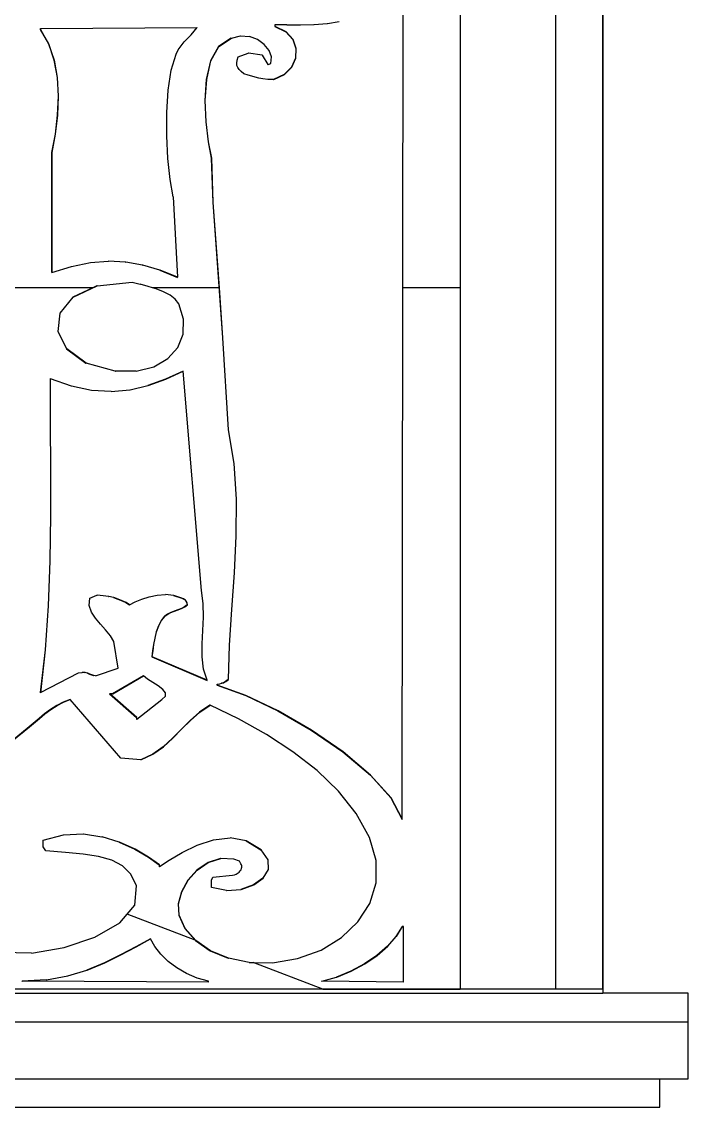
# Model space of a CAD drawing. Header units: inches. Extents: x 1397 to 20304, y -27267 to -746.
# Drawn here: x 14054.28 to 14065.98, y -23863.76 to -23844.72 of the extents above; entities that cross this region are included whole.
import ezdxf

# ---------------------------------------------------------------- set-up
doc = ezdxf.new("R2010")
doc.units = ezdxf.units.IN
doc.header["$LTSCALE"] = 17
doc.header["$MEASUREMENT"] = 0
doc.layers.add('25 BOT BAR', color=12, linetype='Continuous', lineweight=25)

# ---------------------------------------------------------------- blocks, each defined once
blk = doc.blocks.new('A$C99292ed1')
for p, q in [((144.505, 15.37), (144.518, 29.07)), ((145.51, 29.07), (145.51, 15.37)), ((145.515, 0), (145.515, 29.08)), ((147.19, 0), (147.19, 28.995)), ((148.015, 0), (148.015, 28.995)), ((142.262, 21.138), (142.262, 21.096)), ((142.266, 21.137), (142.262, 21.138)), ((142.266, 21.096), (142.266, 21.137)), ((142.468, 21.133), (142.266, 21.137)), ((142.468, 21.133), (142.473, 21.133)), ((142.473, 21.133), (142.702, 21.134)), ((142.702, 21.134), (142.707, 21.134)), ((142.707, 21.134), (142.946, 21.144)), ((142.946, 21.144), (142.95, 21.144)), ((142.95, 21.144), (143.18, 21.168)), ((143.18, 21.168), (143.185, 21.168)), ((143.185, 21.168), (143.388, 21.21)), ((138.145, 21.055), (138.145, 21.034)), ((138.15, 21.055), (138.145, 21.055)), ((138.145, 21.034), (138.289, 20.721)), ((138.145, 21.034), (138.15, 21.034)), ((138.15, 21.055), (140.898, 21.075)), ((138.15, 21.034), (138.15, 21.055)), ((138.294, 20.721), (138.15, 21.034)), ((140.79, 20.917), (140.847, 20.995)), ((140.847, 20.995), (140.898, 21.075)), ((142.262, 21.096), (142.266, 21.096)), ((142.262, 21.096), (142.453, 20.979)), ((142.458, 20.979), (142.266, 21.096)), ((142.453, 20.979), (142.458, 20.979)), ((142.453, 20.979), (142.575, 20.811)), ((142.58, 20.811), (142.458, 20.979)), ((140.614, 20.678), (140.67, 20.761)), ((140.67, 20.761), (140.73, 20.84)), ((140.73, 20.84), (140.79, 20.917)), ((141.493, 20.847), (141.274, 20.662)), ((141.279, 20.662), (141.498, 20.847)), ((141.493, 20.847), (141.498, 20.847)), ((141.498, 20.847), (141.657, 20.895)), ((141.657, 20.895), (141.815, 20.88)), ((141.957, 20.812), (141.815, 20.88)), ((142.075, 20.707), (141.957, 20.812)), ((142.575, 20.811), (142.58, 20.811)), ((142.575, 20.811), (142.63, 20.614)), ((142.635, 20.614), (142.58, 20.811)), ((138.289, 20.721), (138.294, 20.721)), ((138.289, 20.721), (138.385, 20.365)), ((138.39, 20.365), (138.294, 20.721)), ((140.526, 20.495), (140.565, 20.59)), ((140.565, 20.59), (140.614, 20.678)), ((141.274, 20.662), (141.133, 20.345)), ((141.138, 20.345), (141.279, 20.662)), ((141.274, 20.662), (141.279, 20.662)), ((142.158, 20.576), (142.075, 20.707)), ((142.199, 20.431), (142.158, 20.576)), ((142.63, 20.614), (142.622, 20.407)), ((142.627, 20.407), (142.635, 20.614)), ((142.63, 20.614), (142.635, 20.614)), ((140.442, 20.142), (140.526, 20.495)), ((141.598, 20.359), (141.617, 20.432)), ((141.617, 20.432), (141.79, 20.515)), ((141.79, 20.515), (141.794, 20.515)), ((141.795, 20.515), (141.794, 20.515)), ((142.038, 20.474), (141.795, 20.515)), ((142.038, 20.474), (142.043, 20.474)), ((142.038, 20.474), (142.138, 20.267)), ((142.142, 20.268), (142.043, 20.474)), ((142.187, 20.287), (142.199, 20.431)), ((142.622, 20.407), (142.552, 20.211)), ((142.556, 20.211), (142.627, 20.407)), ((142.622, 20.407), (142.627, 20.407)), ((138.385, 20.365), (138.39, 20.365)), ((138.385, 20.365), (138.44, 19.978)), ((138.444, 19.978), (138.39, 20.365)), ((141.133, 20.345), (141.058, 19.937)), ((141.062, 19.937), (141.138, 20.345)), ((141.133, 20.345), (141.138, 20.345)), ((141.591, 20.298), (141.598, 20.359)), ((141.595, 20.246), (141.591, 20.298)), ((141.609, 20.2), (141.595, 20.246)), ((141.635, 20.156), (141.609, 20.2)), ((142.138, 20.267), (142.142, 20.268)), ((142.142, 20.268), (142.187, 20.287)), ((142.552, 20.211), (142.422, 20.046)), ((142.427, 20.046), (142.556, 20.211)), ((142.552, 20.211), (142.556, 20.211)), ((140.389, 19.706), (140.442, 20.142)), ((141.67, 20.11), (141.635, 20.156)), ((141.716, 20.059), (141.67, 20.11)), ((141.79, 20.036), (141.716, 20.059)), ((141.855, 20.012), (141.79, 20.036)), ((141.916, 19.99), (141.855, 20.012)), ((141.979, 19.969), (141.916, 19.99)), ((142.422, 20.046), (142.237, 19.935)), ((142.242, 19.935), (142.427, 20.046)), ((142.422, 20.046), (142.427, 20.046)), ((138.44, 19.978), (138.457, 19.571)), ((138.44, 19.978), (138.444, 19.978)), ((138.462, 19.571), (138.444, 19.978)), ((141.058, 19.937), (141.034, 19.478)), ((141.039, 19.478), (141.062, 19.937)), ((141.058, 19.937), (141.062, 19.937)), ((142.05, 19.952), (141.979, 19.969)), ((142.134, 19.94), (142.05, 19.952)), ((142.237, 19.935), (142.134, 19.94)), ((142.237, 19.935), (142.242, 19.935)), ((140.364, 19.216), (140.389, 19.706)), ((138.457, 19.571), (138.444, 19.154)), ((138.449, 19.154), (138.462, 19.571)), ((138.457, 19.571), (138.462, 19.571)), ((141.034, 19.478), (141.039, 19.478)), ((141.034, 19.478), (141.049, 19.011)), ((141.054, 19.011), (141.039, 19.478)), ((138.444, 19.154), (138.404, 18.74)), ((138.409, 18.74), (138.449, 19.154)), ((138.444, 19.154), (138.449, 19.154)), ((140.362, 18.705), (140.364, 19.216)), ((141.049, 19.011), (141.091, 18.575)), ((141.049, 19.011), (141.054, 19.011)), ((141.096, 18.575), (141.054, 19.011)), ((138.404, 18.74), (138.344, 18.338)), ((138.348, 18.338), (138.409, 18.74)), ((138.404, 18.74), (138.409, 18.74)), ((140.383, 18.204), (140.362, 18.705)), ((141.091, 18.575), (141.096, 18.575)), ((141.091, 18.575), (141.146, 18.213)), ((141.15, 18.213), (141.096, 18.575)), ((138.344, 18.338), (138.348, 18.338)), ((138.344, 18.338), (138.344, 15.704)), ((138.348, 15.706), (138.348, 18.338)), ((140.421, 17.747), (140.383, 18.204)), ((141.146, 18.213), (141.17, 17.239)), ((141.146, 18.213), (141.15, 18.213)), ((141.175, 17.239), (141.15, 18.213)), ((140.476, 17.363), (140.421, 17.747)), ((140.476, 17.363), (140.55, 15.603)), ((141.17, 17.239), (141.175, 17.239)), ((141.17, 17.239), (141.28, 15.37)), ((141.349, 14.273), (141.175, 17.239)), ((147.19, 16.563), (147.19, 16.573)), ((138.348, 15.706), (138.694, 15.842)), ((138.694, 15.842), (139.023, 15.924)), ((139.023, 15.924), (139.336, 15.955)), ((139.336, 15.955), (139.339, 15.954)), ((139.341, 15.955), (139.339, 15.954)), ((139.64, 15.935), (139.341, 15.955)), ((139.64, 15.935), (139.645, 15.935)), ((139.94, 15.867), (139.645, 15.935)), ((139.94, 15.867), (139.945, 15.867)), ((140.242, 15.755), (139.945, 15.867)), ((138.344, 15.704), (138.348, 15.706)), ((140.242, 15.755), (140.246, 15.755)), ((140.242, 15.755), (140.551, 15.6)), ((140.55, 15.603), (140.246, 15.755)), ((139.143, 15.414), (139.757, 15.497)), ((139.757, 15.497), (139.895, 15.448)), ((140.037, 15.399), (139.895, 15.448)), ((140.551, 15.6), (140.55, 15.603)), ((139.065, 15.37), (137.6, 15.37)), ((139.065, 15.37), (138.717, 15.166)), ((138.722, 15.166), (139.143, 15.414)), ((139.138, 15.414), (139.065, 15.37)), ((139.143, 15.414), (139.138, 15.414)), ((140.114, 15.37), (140.037, 15.399)), ((140.177, 15.347), (140.114, 15.37)), ((141.28, 15.37), (140.114, 15.37)), ((140.307, 15.286), (140.177, 15.347)), ((140.421, 15.214), (140.307, 15.286)), ((141.28, 15.37), (141.344, 14.273)), ((144.493, 3.729), (144.505, 15.37)), ((145.51, 15.37), (144.505, 15.37)), ((145.51, 15.37), (145.51, 0)), ((138.717, 15.166), (138.49, 14.813)), ((138.495, 14.813), (138.722, 15.166)), ((138.717, 15.166), (138.722, 15.166)), ((140.513, 15.126), (140.421, 15.214)), ((140.575, 15.02), (140.513, 15.126)), ((140.658, 14.681), (140.575, 15.02)), ((138.49, 14.813), (138.454, 14.415)), ((138.459, 14.415), (138.495, 14.813)), ((138.49, 14.813), (138.495, 14.813)), ((140.649, 14.357), (140.658, 14.681)), ((138.454, 14.415), (138.606, 14.032)), ((138.454, 14.415), (138.459, 14.415)), ((138.611, 14.032), (138.459, 14.415)), ((140.555, 14.064), (140.649, 14.357)), ((141.344, 14.273), (141.349, 14.273)), ((141.344, 14.273), (141.443, 12.261)), ((141.448, 12.261), (141.349, 14.273)), ((138.606, 14.032), (138.611, 14.032)), ((138.606, 14.032), (138.942, 13.723)), ((138.947, 13.723), (138.611, 14.032)), ((140.382, 13.82), (140.555, 14.064)), ((138.942, 13.723), (138.947, 13.723)), ((139.459, 13.547), (138.947, 13.723)), ((140.137, 13.641), (140.382, 13.82)), ((139.459, 13.547), (139.464, 13.547)), ((139.827, 13.545), (139.464, 13.547)), ((139.827, 13.545), (140.137, 13.641)), ((140.65, 13.547), (140.344, 13.369)), ((140.349, 13.369), (140.651, 13.545)), ((140.651, 13.545), (140.65, 13.547)), ((140.972, 8.736), (140.651, 13.545)), ((138.319, 13.381), (138.32, 12.395)), ((138.324, 13.379), (138.319, 13.381)), ((138.325, 12.395), (138.324, 13.379)), ((138.69, 13.215), (138.324, 13.379)), ((140.344, 13.369), (140.033, 13.23)), ((140.038, 13.23), (140.349, 13.369)), ((140.349, 13.369), (140.344, 13.369)), ((139.045, 13.124), (138.69, 13.215)), ((139.39, 13.101), (139.714, 13.138)), ((139.714, 13.138), (139.719, 13.138)), ((139.719, 13.138), (140.033, 13.23)), ((140.033, 13.23), (140.038, 13.23)), ((139.386, 13.101), (139.045, 13.124)), ((139.386, 13.101), (139.387, 13.101)), ((139.387, 13.101), (139.39, 13.101)), ((138.32, 12.395), (138.325, 12.395)), ((138.32, 12.395), (138.324, 11.395)), ((138.328, 11.395), (138.325, 12.395)), ((141.443, 12.261), (141.448, 12.261)), ((141.443, 12.261), (141.543, 11.519)), ((141.548, 11.519), (141.448, 12.261)), ((141.543, 11.519), (141.548, 11.519)), ((141.543, 11.519), (141.582, 10.74)), ((141.587, 10.74), (141.548, 11.519)), ((138.324, 11.395), (138.322, 10.39)), ((138.324, 11.395), (138.328, 11.395)), ((138.327, 10.39), (138.328, 11.395)), ((141.582, 10.74), (141.577, 9.938)), ((141.582, 9.938), (141.587, 10.74)), ((141.582, 10.74), (141.587, 10.74)), ((138.322, 10.39), (138.31, 9.389)), ((138.315, 9.389), (138.327, 10.39)), ((138.322, 10.39), (138.327, 10.39)), ((141.577, 9.938), (141.544, 9.127)), ((141.549, 9.127), (141.582, 9.938)), ((141.577, 9.938), (141.582, 9.938)), ((138.31, 9.389), (138.281, 8.401)), ((138.286, 8.401), (138.315, 9.389)), ((138.31, 9.389), (138.315, 9.389)), ((141.544, 9.127), (141.5, 8.322)), ((141.505, 8.322), (141.549, 9.127)), ((141.544, 9.127), (141.549, 9.127)), ((139.004, 8.41), (139.013, 8.57)), ((139.013, 8.57), (139.137, 8.632)), ((139.137, 8.632), (139.142, 8.632)), ((139.245, 8.622), (139.142, 8.632)), ((139.245, 8.622), (139.249, 8.622)), ((139.341, 8.605), (139.249, 8.622)), ((139.341, 8.605), (139.346, 8.605)), ((139.428, 8.581), (139.346, 8.605)), ((139.428, 8.581), (139.432, 8.581)), ((139.428, 8.581), (139.506, 8.55)), ((139.511, 8.55), (139.432, 8.581)), ((139.927, 8.547), (140.057, 8.6)), ((140.057, 8.6), (140.196, 8.636)), ((140.196, 8.636), (140.34, 8.648)), ((140.34, 8.648), (140.341, 8.648)), ((140.344, 8.648), (140.341, 8.648)), ((140.484, 8.629), (140.344, 8.648)), ((140.484, 8.629), (140.489, 8.629)), ((140.484, 8.629), (140.625, 8.57)), ((140.63, 8.57), (140.489, 8.629)), ((140.625, 8.57), (140.63, 8.57)), ((140.625, 8.57), (140.652, 8.553)), ((140.657, 8.553), (140.63, 8.57)), ((141.004, 8.449), (140.972, 8.736)), ((138.281, 8.401), (138.228, 7.433)), ((138.233, 7.433), (138.286, 8.401)), ((138.281, 8.401), (138.286, 8.401)), ((139.042, 8.263), (139.004, 8.41)), ((139.506, 8.55), (139.511, 8.55)), ((139.506, 8.55), (139.578, 8.513)), ((139.583, 8.513), (139.511, 8.55)), ((139.578, 8.513), (139.583, 8.513)), ((139.578, 8.513), (139.645, 8.471)), ((139.649, 8.471), (139.583, 8.513)), ((139.645, 8.471), (139.649, 8.471)), ((139.645, 8.471), (139.707, 8.425)), ((139.71, 8.426), (139.649, 8.471)), ((139.707, 8.425), (139.71, 8.426)), ((139.71, 8.426), (139.809, 8.487)), ((139.809, 8.487), (139.927, 8.547)), ((140.676, 8.377), (140.619, 8.341)), ((140.624, 8.341), (140.681, 8.377)), ((140.652, 8.553), (140.657, 8.553)), ((140.652, 8.553), (140.673, 8.538)), ((140.677, 8.538), (140.657, 8.553)), ((140.673, 8.538), (140.677, 8.538)), ((140.673, 8.538), (140.688, 8.523)), ((140.724, 8.425), (140.676, 8.377)), ((140.676, 8.377), (140.681, 8.377)), ((140.693, 8.523), (140.677, 8.538)), ((140.681, 8.377), (140.729, 8.425)), ((140.688, 8.523), (140.693, 8.523)), ((140.688, 8.523), (140.699, 8.506)), ((140.704, 8.506), (140.693, 8.523)), ((140.699, 8.506), (140.704, 8.506)), ((140.699, 8.506), (140.708, 8.485)), ((140.713, 8.485), (140.704, 8.506)), ((140.708, 8.485), (140.713, 8.485)), ((140.708, 8.485), (140.716, 8.459)), ((140.721, 8.459), (140.713, 8.485)), ((140.716, 8.459), (140.721, 8.459)), ((140.716, 8.459), (140.724, 8.425)), ((140.729, 8.425), (140.721, 8.459)), ((140.724, 8.425), (140.729, 8.425)), ((141.009, 8.155), (141.004, 8.449)), ((139.111, 8.127), (139.042, 8.263)), ((140.375, 8.22), (140.327, 8.176)), ((140.332, 8.176), (140.38, 8.22)), ((140.432, 8.255), (140.375, 8.22)), ((140.375, 8.22), (140.38, 8.22)), ((140.38, 8.22), (140.437, 8.255)), ((140.494, 8.284), (140.432, 8.255)), ((140.432, 8.255), (140.437, 8.255)), ((140.437, 8.255), (140.498, 8.284)), ((140.557, 8.311), (140.494, 8.284)), ((140.494, 8.284), (140.498, 8.284)), ((140.498, 8.284), (140.562, 8.311)), ((140.619, 8.341), (140.557, 8.311)), ((140.557, 8.311), (140.562, 8.311)), ((140.562, 8.311), (140.624, 8.341)), ((140.619, 8.341), (140.624, 8.341)), ((141.5, 8.322), (141.461, 7.537)), ((141.466, 7.537), (141.505, 8.322)), ((141.5, 8.322), (141.505, 8.322)), ((139.198, 7.998), (139.111, 8.127)), ((139.291, 7.872), (139.198, 7.998)), ((140.265, 8.081), (140.217, 7.965)), ((140.222, 7.965), (140.27, 8.081)), ((140.327, 8.176), (140.265, 8.081)), ((140.265, 8.081), (140.27, 8.081)), ((140.27, 8.081), (140.332, 8.176)), ((140.327, 8.176), (140.332, 8.176)), ((140.999, 7.859), (141.009, 8.155)), ((139.374, 7.746), (139.291, 7.872)), ((140.18, 7.834), (140.152, 7.694)), ((140.157, 7.694), (140.185, 7.834)), ((140.217, 7.965), (140.18, 7.834)), ((140.18, 7.834), (140.185, 7.834)), ((140.185, 7.834), (140.222, 7.965)), ((140.217, 7.965), (140.222, 7.965)), ((140.987, 7.567), (140.999, 7.859)), ((139.435, 7.616), (139.374, 7.746)), ((139.509, 7.035), (139.435, 7.616)), ((140.152, 7.694), (140.132, 7.552)), ((140.137, 7.552), (140.157, 7.694)), ((140.152, 7.694), (140.157, 7.694)), ((138.228, 7.433), (138.145, 6.496)), ((138.15, 6.499), (138.233, 7.433)), ((138.228, 7.433), (138.233, 7.433)), ((140.132, 7.552), (140.116, 7.414)), ((140.121, 7.414), (140.137, 7.552)), ((140.132, 7.552), (140.137, 7.552)), ((140.986, 7.284), (140.987, 7.567)), ((141.461, 7.537), (141.443, 6.787)), ((141.448, 6.787), (141.466, 7.537)), ((141.461, 7.537), (141.466, 7.537)), ((140.116, 7.414), (140.104, 7.284)), ((140.104, 7.284), (140.109, 7.284)), ((140.104, 7.284), (141.071, 6.766)), ((140.109, 7.284), (140.121, 7.414)), ((141.071, 6.769), (140.109, 7.284)), ((140.116, 7.414), (140.121, 7.414)), ((141.01, 7.015), (140.986, 7.284)), ((138.15, 6.499), (138.815, 6.932)), ((138.815, 6.932), (138.876, 6.942)), ((138.876, 6.942), (138.879, 6.942)), ((138.88, 6.942), (138.879, 6.942)), ((138.927, 6.938), (138.88, 6.942)), ((138.927, 6.938), (138.932, 6.938)), ((138.971, 6.923), (138.932, 6.938)), ((138.971, 6.923), (138.976, 6.923)), ((138.971, 6.923), (139.009, 6.904)), ((139.014, 6.904), (138.976, 6.923)), ((139.009, 6.904), (139.014, 6.904)), ((139.009, 6.904), (139.045, 6.885)), ((139.049, 6.885), (139.014, 6.904)), ((139.045, 6.885), (139.049, 6.885)), ((139.045, 6.885), (139.078, 6.872)), ((139.083, 6.872), (139.049, 6.885)), ((139.078, 6.872), (139.083, 6.872)), ((139.113, 6.87), (139.083, 6.872)), ((139.113, 6.87), (139.509, 7.035)), ((139.955, 6.869), (139.41, 6.475)), ((139.415, 6.475), (139.957, 6.867)), ((139.957, 6.867), (139.955, 6.869)), ((140.028, 6.795), (139.957, 6.867)), ((141.071, 6.769), (141.01, 7.015)), ((140.119, 6.719), (140.028, 6.795)), ((140.213, 6.644), (140.119, 6.719)), ((141.071, 6.766), (141.071, 6.769)), ((141.245, 6.683), (141.25, 6.683)), ((141.245, 6.683), (141.245, 6.662)), ((141.25, 6.683), (141.291, 6.693)), ((141.25, 6.662), (141.25, 6.683)), ((141.291, 6.693), (141.296, 6.693)), ((141.296, 6.693), (141.326, 6.703)), ((141.353, 6.715), (141.326, 6.703)), ((141.326, 6.703), (141.331, 6.703)), ((141.331, 6.703), (141.358, 6.715)), ((141.374, 6.729), (141.353, 6.715)), ((141.353, 6.715), (141.358, 6.715)), ((141.358, 6.715), (141.379, 6.729)), ((141.395, 6.744), (141.374, 6.729)), ((141.374, 6.729), (141.379, 6.729)), ((141.379, 6.729), (141.399, 6.744)), ((141.416, 6.764), (141.395, 6.744)), ((141.395, 6.744), (141.399, 6.744)), ((141.399, 6.744), (141.421, 6.764)), ((141.443, 6.787), (141.416, 6.764)), ((141.416, 6.764), (141.421, 6.764)), ((141.421, 6.764), (141.448, 6.787)), ((141.443, 6.787), (141.448, 6.787)), ((138.145, 6.496), (138.15, 6.499)), ((139.36, 6.475), (139.831, 5.957)), ((139.365, 6.475), (139.36, 6.475)), ((139.836, 5.957), (139.365, 6.475)), ((139.41, 6.475), (139.365, 6.475)), ((139.41, 6.475), (139.415, 6.475)), ((140.292, 6.569), (140.213, 6.644)), ((140.341, 6.495), (140.292, 6.569)), ((140.342, 6.422), (140.341, 6.495)), ((141.245, 6.662), (141.25, 6.662)), ((141.245, 6.662), (141.749, 6.439)), ((141.753, 6.439), (141.25, 6.662)), ((138.548, 6.293), (138.434, 6.218)), ((138.439, 6.218), (138.553, 6.293)), ((138.666, 6.351), (138.548, 6.293)), ((138.553, 6.293), (138.548, 6.293)), ((138.553, 6.293), (138.667, 6.349)), ((138.667, 6.349), (138.666, 6.351)), ((138.667, 6.349), (138.669, 6.35)), ((139.559, 5.065), (138.667, 6.349)), ((139.836, 5.92), (140.278, 6.351)), ((140.278, 6.351), (140.342, 6.422)), ((141.749, 6.439), (141.753, 6.439)), ((141.749, 6.439), (142.315, 6.101)), ((142.32, 6.101), (141.753, 6.439)), ((138.325, 6.13), (138.221, 6.034)), ((138.226, 6.034), (138.33, 6.13)), ((138.434, 6.218), (138.325, 6.13)), ((138.325, 6.13), (138.33, 6.13)), ((138.33, 6.13), (138.439, 6.218)), ((138.434, 6.218), (138.439, 6.218)), ((141.121, 6.227), (140.938, 6.071)), ((140.943, 6.071), (141.124, 6.225)), ((141.124, 6.225), (141.121, 6.227)), ((141.624, 5.921), (141.124, 6.225)), ((142.315, 6.101), (142.32, 6.101)), ((142.315, 6.101), (142.899, 5.678)), ((142.904, 5.678), (142.32, 6.101)), ((138.123, 5.935), (137.947, 5.75)), ((137.952, 5.75), (138.128, 5.935)), ((138.221, 6.034), (138.123, 5.935)), ((138.123, 5.935), (138.128, 5.935)), ((138.128, 5.935), (138.226, 6.034)), ((138.221, 6.034), (138.226, 6.034)), ((139.831, 5.957), (139.836, 5.957)), ((139.831, 5.957), (139.831, 5.916)), ((139.831, 5.916), (139.836, 5.92)), ((139.836, 5.92), (139.836, 5.957)), ((140.938, 6.071), (140.773, 5.89)), ((140.778, 5.89), (140.943, 6.071)), ((140.938, 6.071), (140.943, 6.071)), ((142.113, 5.58), (141.624, 5.921)), ((137.947, 5.75), (137.549, 5.342)), ((137.554, 5.342), (137.952, 5.75)), ((137.947, 5.75), (137.952, 5.75)), ((140.773, 5.89), (140.619, 5.694)), ((140.623, 5.694), (140.778, 5.89)), ((140.773, 5.89), (140.778, 5.89)), ((140.619, 5.694), (140.464, 5.497)), ((140.468, 5.497), (140.623, 5.694)), ((140.619, 5.694), (140.623, 5.694)), ((142.577, 5.202), (142.113, 5.58)), ((142.899, 5.678), (142.904, 5.678)), ((142.899, 5.678), (143.454, 5.199)), ((143.459, 5.199), (142.904, 5.678)), ((140.464, 5.497), (140.299, 5.311)), ((140.304, 5.311), (140.468, 5.497)), ((140.464, 5.497), (140.468, 5.497)), ((140.117, 5.149), (139.906, 5.024)), ((139.911, 5.024), (140.121, 5.149)), ((140.299, 5.311), (140.117, 5.149)), ((140.117, 5.149), (140.121, 5.149)), ((140.121, 5.149), (140.304, 5.311)), ((140.299, 5.311), (140.304, 5.311)), ((143.002, 4.789), (142.577, 5.202)), ((143.454, 5.199), (143.459, 5.199)), ((143.454, 5.199), (143.936, 4.692)), ((143.941, 4.692), (143.459, 5.199)), ((139.906, 5.024), (139.559, 5.065)), ((139.906, 5.024), (139.911, 5.024)), ((143.377, 4.338), (143.002, 4.789)), ((143.936, 4.692), (143.941, 4.692)), ((143.936, 4.692), (144.297, 4.189)), ((144.302, 4.189), (143.941, 4.692)), ((143.688, 3.85), (143.377, 4.338)), ((144.297, 4.189), (144.302, 4.189)), ((144.297, 4.189), (144.493, 3.717)), ((144.493, 3.729), (144.302, 4.189)), ((143.923, 3.323), (143.688, 3.85)), ((144.493, 3.717), (144.493, 3.729)), ((147.19, 3.502), (147.19, 3.652)), ((138.195, 3.261), (138.551, 3.38)), ((138.195, 3.116), (138.195, 3.261)), ((138.551, 3.38), (138.897, 3.4)), ((138.897, 3.4), (138.898, 3.399)), ((138.902, 3.4), (138.898, 3.399)), ((138.902, 3.4), (139.226, 3.34)), ((139.226, 3.34), (139.231, 3.34)), ((139.531, 3.221), (139.231, 3.34)), ((140.898, 3.154), (141.182, 3.27)), ((141.182, 3.27), (141.473, 3.313)), ((141.473, 3.313), (141.474, 3.313)), ((141.477, 3.313), (141.474, 3.313)), ((141.754, 3.252), (141.477, 3.313)), ((141.754, 3.252), (141.759, 3.252)), ((141.754, 3.252), (142.014, 3.054)), ((142.018, 3.054), (141.759, 3.252)), ((144.04, 2.816), (143.923, 3.323)), ((138.244, 3.033), (138.195, 3.116)), ((139.531, 3.221), (139.536, 3.221)), ((139.531, 3.221), (139.805, 3.065)), ((139.81, 3.065), (139.536, 3.221)), ((139.805, 3.065), (140.04, 2.892)), ((139.805, 3.065), (139.81, 3.065)), ((140.044, 2.892), (139.81, 3.065)), ((140.635, 2.996), (140.898, 3.154)), ((142.014, 3.054), (142.018, 3.054)), ((142.014, 3.054), (142.136, 2.836)), ((142.141, 2.836), (142.018, 3.054)), ((138.586, 2.997), (138.244, 3.033)), ((138.894, 2.96), (138.586, 2.997)), ((139.165, 2.907), (138.894, 2.96)), ((139.397, 2.825), (139.165, 2.907)), ((140.04, 2.892), (140.044, 2.892)), ((140.04, 2.892), (140.228, 2.722)), ((140.233, 2.722), (140.044, 2.892)), ((140.407, 2.827), (140.635, 2.996)), ((141.306, 2.864), (141.087, 2.777)), ((141.091, 2.777), (141.31, 2.864)), ((141.31, 2.864), (141.306, 2.864)), ((141.542, 2.846), (141.31, 2.864)), ((139.587, 2.701), (139.397, 2.825)), ((139.733, 2.519), (139.587, 2.701)), ((140.228, 2.722), (140.233, 2.722)), ((140.228, 2.722), (140.228, 2.68)), ((140.228, 2.68), (140.233, 2.684)), ((140.233, 2.684), (140.407, 2.827)), ((140.233, 2.684), (140.233, 2.722)), ((141.087, 2.777), (140.893, 2.61)), ((140.897, 2.61), (141.091, 2.777)), ((141.087, 2.777), (141.091, 2.777)), ((141.642, 2.805), (141.542, 2.846)), ((141.653, 2.775), (141.642, 2.805)), ((141.664, 2.748), (141.653, 2.775)), ((141.673, 2.724), (141.664, 2.748)), ((141.679, 2.699), (141.673, 2.724)), ((141.677, 2.648), (141.681, 2.675)), ((141.681, 2.675), (141.679, 2.699)), ((142.136, 2.836), (142.141, 2.836)), ((142.136, 2.836), (142.142, 2.624)), ((142.147, 2.624), (142.141, 2.836)), ((144.036, 2.33), (144.04, 2.816)), ((139.831, 2.266), (139.733, 2.519)), ((140.893, 2.61), (140.735, 2.386)), ((140.739, 2.386), (140.897, 2.61)), ((140.893, 2.61), (140.897, 2.61)), ((141.17, 2.452), (141.518, 2.494)), ((141.518, 2.494), (141.552, 2.508)), ((141.552, 2.508), (141.579, 2.52)), ((141.579, 2.52), (141.601, 2.533)), ((141.601, 2.533), (141.619, 2.548)), ((141.619, 2.548), (141.635, 2.566)), ((141.635, 2.566), (141.65, 2.589)), ((141.65, 2.589), (141.666, 2.618)), ((141.666, 2.618), (141.677, 2.648)), ((142.142, 2.624), (142.051, 2.434)), ((142.056, 2.434), (142.147, 2.624)), ((142.142, 2.624), (142.147, 2.624)), ((140.735, 2.386), (140.622, 2.131)), ((140.627, 2.131), (140.739, 2.386)), ((140.735, 2.386), (140.739, 2.386)), ((141.146, 2.39), (141.17, 2.452)), ((141.146, 2.224), (141.146, 2.39)), ((142.051, 2.434), (141.885, 2.282)), ((141.89, 2.282), (142.056, 2.434)), ((142.051, 2.434), (142.056, 2.434)), ((143.924, 1.878), (144.036, 2.33)), ((139.803, 1.838), (139.831, 2.266)), ((140.622, 2.131), (140.566, 1.868)), ((140.571, 1.868), (140.627, 2.131)), ((140.622, 2.131), (140.627, 2.131)), ((141.412, 2.161), (141.146, 2.224)), ((141.412, 2.161), (141.415, 2.161)), ((141.415, 2.161), (141.417, 2.161)), ((141.417, 2.161), (141.665, 2.186)), ((141.885, 2.282), (141.665, 2.186)), ((141.665, 2.186), (141.67, 2.186)), ((141.67, 2.186), (141.89, 2.282)), ((141.885, 2.282), (141.89, 2.282)), ((139.667, 1.642), (139.803, 1.838)), ((140.566, 1.868), (140.571, 1.868)), ((140.566, 1.868), (140.575, 1.623)), ((140.58, 1.623), (140.571, 1.868)), ((143.717, 1.474), (143.924, 1.878)), ((139.538, 1.456), (139.667, 1.642)), ((140.86, 1.071), (139.667, 1.642)), ((140.575, 1.623), (140.58, 1.623)), ((140.575, 1.623), (140.68, 1.328)), ((140.685, 1.328), (140.58, 1.623)), ((139.102, 1.14), (139.538, 1.456)), ((143.428, 1.129), (143.717, 1.474)), ((144.493, 1.374), (144.386, 1.155)), ((144.391, 1.155), (144.498, 1.374)), ((144.498, 1.374), (144.493, 1.374)), ((144.518, 1.374), (144.498, 1.374)), ((144.518, 0.15), (144.518, 1.374)), ((140.68, 1.328), (140.86, 1.071)), ((140.68, 1.328), (140.685, 1.328)), ((140.871, 1.062), (140.685, 1.328)), ((144.386, 1.155), (144.236, 0.94)), ((144.24, 0.94), (144.391, 1.155)), ((144.386, 1.155), (144.391, 1.155)), ((138.563, 0.912), (139.102, 1.14)), ((140.079, 1.104), (139.821, 0.93)), ((139.825, 0.93), (140.08, 1.102)), ((140.08, 1.102), (140.079, 1.104)), ((140.155, 0.931), (140.08, 1.102)), ((140.86, 1.071), (140.866, 1.062)), ((140.866, 1.062), (140.871, 1.062)), ((140.866, 1.062), (141.124, 0.841)), ((141.129, 0.841), (140.871, 1.062)), ((143.071, 0.856), (143.428, 1.129)), ((137.989, 0.791), (137.452, 0.8)), ((137.989, 0.791), (138.563, 0.912)), ((139.821, 0.93), (139.554, 0.749)), ((139.558, 0.749), (139.825, 0.93)), ((139.825, 0.93), (139.821, 0.93)), ((140.259, 0.764), (140.155, 0.931)), ((140.389, 0.606), (140.259, 0.764)), ((141.124, 0.841), (141.442, 0.677)), ((141.124, 0.841), (141.129, 0.841)), ((141.447, 0.677), (141.129, 0.841)), ((142.658, 0.669), (143.071, 0.856)), ((144.236, 0.94), (144.048, 0.737)), ((144.053, 0.737), (144.24, 0.94)), ((144.236, 0.94), (144.24, 0.94)), ((139.27, 0.574), (138.963, 0.416)), ((138.968, 0.416), (139.275, 0.574)), ((139.554, 0.749), (139.27, 0.574)), ((139.27, 0.574), (139.275, 0.574)), ((139.275, 0.574), (139.558, 0.749)), ((139.554, 0.749), (139.558, 0.749)), ((140.542, 0.464), (140.389, 0.606)), ((141.442, 0.677), (141.447, 0.677)), ((141.811, 0.585), (141.447, 0.677)), ((141.811, 0.585), (141.816, 0.585)), ((141.816, 0.585), (141.88, 0.583)), ((143.099, 0), (141.88, 0.583)), ((141.88, 0.583), (142.22, 0.577)), ((142.22, 0.577), (142.658, 0.669)), ((144.048, 0.737), (143.832, 0.551)), ((143.836, 0.551), (144.053, 0.737)), ((144.048, 0.737), (144.053, 0.737)), ((138.63, 0.289), (138.963, 0.416)), ((138.963, 0.416), (138.968, 0.416)), ((140.712, 0.341), (140.542, 0.464)), ((143.593, 0.39), (143.34, 0.261)), ((143.345, 0.261), (143.598, 0.39)), ((143.832, 0.551), (143.593, 0.39)), ((143.593, 0.39), (143.598, 0.39)), ((143.598, 0.39), (143.836, 0.551)), ((143.832, 0.551), (143.836, 0.551)), ((138.247, 0.203), (137.828, 0.171)), ((138.247, 0.203), (138.252, 0.203)), ((138.252, 0.203), (138.625, 0.289)), ((138.625, 0.289), (138.63, 0.289)), ((140.898, 0.241), (140.712, 0.341)), ((141.096, 0.171), (140.898, 0.241)), ((143.085, 0.171), (143.34, 0.261)), ((143.34, 0.261), (143.345, 0.261)), ((137.823, 0.171), (137.828, 0.171)), ((141.096, 0.15), (137.828, 0.171)), ((141.096, 0.15), (141.096, 0.171)), ((143.08, 0.171), (143.085, 0.171)), ((144.518, 0.15), (143.085, 0.171)), ((143.099, 0), (145.51, 0))]:
    blk.add_line(p, q)
at = {"layer": '25 BOT BAR'}
blk.add_line((148.015, 0), (0.015, 0), dxfattribs=at)

msp = doc.modelspace()

# ---------------------------------------------------------------- linework, layer by layer
at = {"layer": '25 BOT BAR'}
for p, q in [((14064.475, -23837.759), (14064.475, -23861.759)), ((13916.475, -23861.759), (14064.475, -23861.759)), ((14065.975, -23861.759), (14064.475, -23861.759)), ((14065.975, -23863.259), (14065.975, -23861.759)), ((13914.975, -23862.259), (14065.975, -23862.259)), ((13915.475, -23863.259), (14065.475, -23863.259)), ((14065.475, -23863.759), (14065.475, -23863.259)), ((14065.475, -23863.259), (14065.975, -23863.259)), ((13915.475, -23863.759), (14065.475, -23863.759))]:
    msp.add_line(p, q, dxfattribs=at)

# ---------------------------------------------------------------- block references
at = {"layer": '25 BOT BAR', "yscale": 0.8}
msp.add_blockref('A$C99292ed1', (13916.461, -23861.687), dxfattribs=at)

doc.saveas('drawing.dxf')
